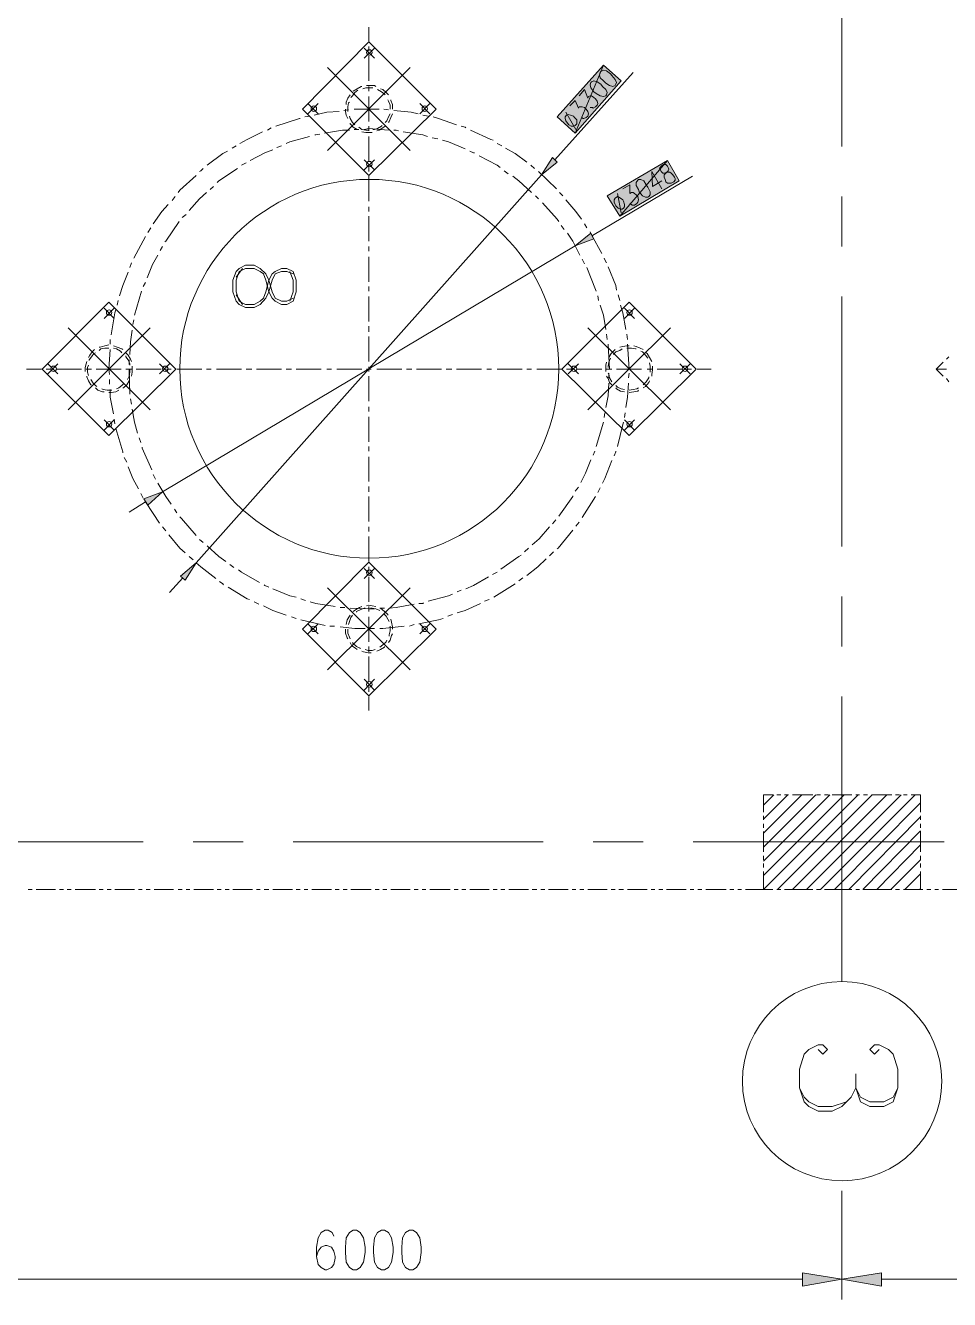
# Model space of a CAD drawing. Header units: millimetres. Extents: x 29 to 95071, y 20 to 67221.
# Drawn here: x 44849 to 50710, y 25278 to 33362 of the extents above; entities that cross this region are included whole.
import ezdxf

# ---------------------------------------------------------------- set-up
doc = ezdxf.new("R2010")
doc.units = ezdxf.units.MM

msp = doc.modelspace()

# ---------------------------------------------------------------- hatches: boundary and pattern name
at = {"true_color": 0xffffff}
h = msp.add_hatch(color=7, dxfattribs=at)
h.paths.add_polyline_path([(48221.6, 32782.5), (48335.6, 32678.4), (48514, 33109.6)])
h.paths.add_polyline_path([(48335.6, 32678.4), (48514, 33109.6), (48628, 33010.5)])
h = msp.add_hatch(color=7)
h.dxf.hatch_style = 2
h.paths.add_polyline_path([(48191.8, 32524.8), (48221.6, 32495), (48122.4, 32415.7)])
h = msp.add_hatch(color=7, dxfattribs=at)
h.paths.add_polyline_path([(48538.8, 32281.9), (48618.1, 32153), (48920.4, 32504.9)])
h.paths.add_polyline_path([(48618.1, 32153), (48920.4, 32504.9), (48994.8, 32376.1)])
h = msp.add_hatch(color=7)
h.dxf.hatch_style = 2
h.paths.add_polyline_path([(48434.7, 32044), (48454.5, 32009.3), (48335.6, 31964.7)])
h = msp.add_hatch(color=7)
h.dxf.hatch_style = 2
h.paths.add_polyline_path([(45599.6, 30358.8), (45624.3, 30319.1), (45718.5, 30403.4)])
h = msp.add_hatch(color=7)
h.dxf.hatch_style = 2
h.paths.add_polyline_path([(45832.5, 29868.1), (45862.2, 29843.3), (45931.6, 29952.3)])
h = msp.add_hatch(color=7)
h.dxf.hatch_style = 2
h.paths.add_polyline_path([(49777.9, 25446.8), (49777.9, 25362.6), (50025.7, 25407.2)])
h = msp.add_hatch(color=7)
h.dxf.hatch_style = 2
h.paths.add_polyline_path([(50278.5, 25446.8), (50278.5, 25362.6), (50025.7, 25407.2)])

# ---------------------------------------------------------------- linework, layer by layer
at = {"color": 7, "lineweight": 0}
for points in [[(50025.7, 32594.2), (50025.7, 34185.2)], [(47027, 33263.3), (47027, 33352.5)], [(47027, 33198.9), (47027, 33228.6)], [(47061.7, 33218.7), (46997.3, 33154.2)], [(46997.3, 33218.7), (47061.7, 33154.2)], [(47027, 33010.5), (47027, 33169.1)], [(47289.7, 33094.8), (46764.3, 32569.4)], [(46764.3, 33094.8), (47289.7, 32569.4)], [(48702.3, 33065), (48206.7, 32509.9)], [(46908.1, 32921.3), (46893.2, 32901.5), (46883.3, 32876.7), (46883.3, 32861.8)], [(46957.6, 32951), (46937.8, 32936.2), (46922.9, 32916.3), (46913, 32906.4)], [(46982.4, 32975.8), (46977.5, 32975.8), (46952.7, 32960.9), (46927.9, 32946.1)], [(47051.8, 32965.9), (47032, 32965.9), (47007.2, 32965.9), (46987.4, 32960.9)], [(47071.6, 32975.8), (47061.7, 32980.8), (47036.9, 32980.8), (47012.2, 32980.8)], [(47027, 32946.1), (47027, 32975.8)], [(47027, 32752.8), (47027, 32911.4)], [(47131.1, 32921.3), (47126.2, 32926.2), (47106.3, 32941.1), (47081.6, 32956)], [(47150.9, 32921.3), (47136.1, 32936.2), (47116.3, 32956), (47101.4, 32960.9)], [(48360.3, 32916.3), (48395, 32956), (48414.9, 32901.5), (48419.8, 32911.4), (48429.7, 32916.3), (48439.6, 32916.3), (48454.5, 32906.4), (48464.4, 32896.5), (48474.3, 32881.6), (48479.3, 32866.8), (48474.3, 32856.9), (48464.4, 32846.9), (48449.6, 32837), (48444.6, 32842), (48429.7, 32842)], [(46640.4, 32802.3), (46704.9, 32866.8)], [(46640.4, 32866.8), (46704.9, 32802.3)], [(46898.2, 32827.1), (46868.4, 32822.2)], [(46878.3, 32832.1), (46878.3, 32817.2), (46883.3, 32792.4), (46893.2, 32772.6)], [(46903.1, 32876.7), (46898.2, 32871.7), (46893.2, 32846.9), (46893.2, 32822.2), (46893.2, 32817.2)], [(47091.5, 32832.1), (46937.8, 32832.1), (46932.9, 32832.1)], [(47150.9, 32827.1), (47121.2, 32832.1)], [(47160.9, 32832.1), (47160.9, 32856.9), (47150.9, 32881.6), (47146, 32891.5)], [(47175.7, 32832.1), (47175.7, 32861.8), (47165.8, 32886.6), (47165.8, 32891.5)], [(47339.3, 32802.3), (47294.7, 32812.2), (47185.6, 32822.2)], [(47413.6, 32866.8), (47349.2, 32802.3)], [(47413.6, 32802.3), (47349.2, 32866.8)], [(48300.9, 32851.9), (48335.6, 32886.6), (48355.4, 32837), (48360.3, 32846.9), (48375.2, 32846.9), (48380.2, 32846.9), (48395, 32842), (48405, 32832.1), (48414.9, 32817.2), (48419.8, 32802.3), (48414.9, 32787.5), (48405, 32777.5), (48390.1, 32772.6), (48385.1, 32772.6), (48375.2, 32777.5)], [(46590.9, 32772.6), (46585.9, 32772.6), (46437.2, 32723)], [(46650.3, 32787.5), (46620.6, 32782.5)], [(46838.7, 32817.2), (46759.4, 32812.2), (46680.1, 32792.4)], [(46903.1, 32787.5), (46908.1, 32772.6), (46922.9, 32747.8), (46937.8, 32732.9)], [(46908.1, 32742.9), (46908.1, 32737.9), (46927.9, 32718.1), (46952.7, 32703.2)], [(47131.1, 32747.8), (47141, 32757.7), (47150.9, 32782.5), (47160.9, 32802.3)], [(47150.9, 32747.8), (47155.9, 32752.8), (47165.8, 32777.5), (47175.7, 32802.3)], [(47403.7, 32787.5), (47369, 32792.4)], [(47582.2, 32732.9), (47468.2, 32772.6), (47433.5, 32782.5)], [(48276.1, 32812.2), (48340.5, 32703.2)], [(46352.9, 32688.3), (46253.8, 32638.8), (46209.2, 32614)], [(46407.5, 32713.1), (46382.7, 32698.2)], [(46714.8, 32673.5), (46690, 32668.5), (46685, 32668.5)], [(46903.1, 32698.2), (46858.5, 32698.2), (46744.5, 32678.4)], [(46962.6, 32703.2), (46932.9, 32703.2)], [(46962.6, 32718.1), (46982.4, 32703.2), (47007.2, 32698.2), (47022.1, 32698.2)], [(46982.4, 32688.3), (47007.2, 32683.4), (47036.9, 32683.4), (47046.9, 32683.4)], [(47150.9, 32698.2), (47027, 32708.2), (46997.3, 32703.2)], [(47027, 32693.3), (47027, 32723)], [(47051.8, 32703.2), (47061.7, 32703.2), (47081.6, 32708.2), (47106.3, 32723), (47111.3, 32728)], [(47076.6, 32693.3), (47091.5, 32698.2), (47116.3, 32713.1), (47131.1, 32723)], [(47215.4, 32693.3), (47200.5, 32698.2), (47185.6, 32698.2)], [(47398.8, 32658.6), (47369, 32668.5), (47245.1, 32688.3)], [(47641.6, 32713.1), (47636.7, 32718.1), (47611.9, 32723)], [(47815.1, 32633.8), (47800.3, 32638.8), (47671.4, 32698.2)], [(46184.4, 32599.1), (46159.6, 32584.2)], [(46471.9, 32599.1), (46442.2, 32589.2)], [(46650.3, 32658.6), (46526.4, 32623.9), (46501.6, 32614)], [(47027, 32500), (47027, 32658.6)], [(47463.2, 32643.7), (47428.5, 32648.7)], [(47636.7, 32579.3), (47532.6, 32623.9), (47493, 32633.8)], [(47869.6, 32599.1), (47839.9, 32614)], [(48028.3, 32495), (47953.9, 32549.5), (47894.4, 32584.2)], [(46129.9, 32564.4), (46100.2, 32549.5), (46001, 32475.2)], [(46417.4, 32574.3), (46367.8, 32554.5), (46273.6, 32504.9)], [(46997.3, 32445.5), (47061.7, 32509.9)], [(47061.7, 32445.5), (46997.3, 32509.9)], [(47696.2, 32554.5), (47691.2, 32554.5), (47666.4, 32564.4)], [(47859.7, 32460.3), (47839.9, 32475.2), (47725.9, 32534.7)], [(45976.2, 32455.4), (45961.4, 32440.5), (45951.5, 32435.5)], [(46194.3, 32455.4), (46075.4, 32376.1), (46065.5, 32366.2)], [(46248.9, 32490.1), (46219.1, 32475.2)], [(47027, 32435.5), (47027, 32470.2)], [(47909.3, 32420.7), (47884.5, 32440.5)], [(48077.8, 32455.4), (48053, 32475.2)], [(48216.6, 32326.5), (48102.6, 32435.5)], [(48885.7, 32326.5), (48821.3, 32435.5), (48826.3, 32341.4), (48885.7, 32376.1)], [(45931.6, 32410.8), (45827.6, 32316.6), (45817.6, 32301.7)], [(45931.6, 29952.3), (48122.4, 32415.7)], [(46040.7, 32341.4), (46020.9, 32321.5)], [(47027, 32247.2), (47027, 32405.8)], [(48058, 32301.7), (47978.7, 32376.1), (47939, 32405.8)], [(49079, 32405.8), (48444.6, 32029.1)], [(48637.9, 32326.5), (48682.5, 32351.3), (48682.5, 32296.8), (48692.4, 32301.7), (48702.3, 32301.7), (48712.3, 32296.8), (48722.2, 32286.8), (48732.1, 32276.9), (48737, 32257.1), (48732.1, 32242.2), (48727.1, 32232.3), (48712.3, 32222.4), (48697.4, 32222.4), (48692.4, 32227.4), (48682.5, 32232.3)], [(45797.8, 32276.9), (45778, 32252.2)], [(45996.1, 32301.7), (45951.5, 32262.1), (45887, 32187.7)], [(48102.6, 32262.1), (48082.8, 32281.9)], [(48256.3, 32281.9), (48236.4, 32301.7)], [(48375.2, 32133.2), (48340.5, 32182.8), (48276.1, 32257.1)], [(48603.2, 32296.8), (48628, 32172.8)], [(50025.7, 31959.7), (50025.7, 32276.9)], [(45753.2, 32227.4), (45713.6, 32182.8), (45659, 32103.5)], [(47027, 32182.8), (47027, 32212.5)], [(48231.5, 32118.3), (48221.6, 32133.2), (48127.4, 32237.3)], [(45822.6, 32118.3), (45738.3, 31994.4), (45733.4, 31989.5)], [(45867.2, 32162.9), (45842.4, 32143.1)], [(47027, 31994.4), (47027, 32153)], [(48409.9, 32078.7), (48395, 32103.5)], [(45609.5, 32024.2), (45535.1, 31885.4)], [(45644.2, 32078.7), (45624.3, 32048.9)], [(48266.2, 32068.8), (48246.3, 32093.5)], [(48365.3, 31905.2), (48320.7, 31994.4), (48286, 32044)], [(48504.1, 31915.1), (48439.6, 32034.1), (48429.7, 32053.9)], [(45718.5, 31959.7), (45703.6, 31934.9)], [(45718.5, 30403.4), (48335.6, 31964.7)], [(47027, 31930), (47027, 31959.7)], [(45520.2, 31855.6), (45510.3, 31825.9)], [(45688.8, 31905.2), (45654.1, 31845.7), (45619.4, 31761.5)], [(47027, 31736.7), (47027, 31895.3)], [(48395, 31850.7), (48380.2, 31880.4)], [(48533.8, 31855.6), (48523.9, 31875.5), (48519, 31885.4)], [(45500.4, 31796.2), (45465.7, 31711.9), (45445.9, 31647.5)], [(46546.3, 31786.2), (46506.6, 31801.1), (46471.9, 31801.1), (46432.3, 31786.2), (46412.4, 31746.6), (46392.6, 31672.2), (46372.8, 31632.6), (46338.1, 31592.9), (46298.4, 31573.1), (46243.9, 31573.1), (46204.2, 31592.9), (46184.4, 31612.8), (46164.6, 31672.2), (46164.6, 31746.6), (46184.4, 31801.1), (46204.2, 31820.9), (46243.9, 31840.8), (46298.4, 31840.8), (46338.1, 31820.9), (46372.8, 31786.2), (46392.6, 31746.6), (46412.4, 31672.2), (46432.3, 31632.6), (46471.9, 31612.8), (46506.6, 31612.8), (46546.3, 31632.6)], [(46224.1, 31820.9), (46184.4, 31766.4)], [(46526.4, 31612.8), (46546.3, 31672.2), (46546.3, 31746.6), (46526.4, 31801.1)], [(48469.4, 31677.2), (48464.4, 31687.1), (48409.9, 31825.9)], [(48598.3, 31682.2), (48593.3, 31711.9), (48543.7, 31830.8)], [(45609.5, 31731.7), (45594.6, 31706.9)], [(47027, 31677.2), (47027, 31706.9)], [(45436, 31617.7), (45431, 31588)], [(45584.7, 31677.2), (45540.1, 31523.5)], [(46184.4, 31652.4), (46224.1, 31592.9)], [(47027, 31483.9), (47027, 31642.5)], [(48484.3, 31617.7), (48479.3, 31647.5)], [(48618.1, 31617.7), (48608.2, 31652.4)], [(50025.7, 30056.4), (50025.7, 31642.5)], [(45346.8, 31568.1), (45411.2, 31503.7)], [(45411.2, 31568.1), (45346.8, 31503.7)], [(45421.1, 31558.2), (45416.2, 31538.4), (45391.4, 31399.6)], [(48528.9, 31434.3), (48514, 31523.5), (48494.2, 31588)], [(48657.7, 31434.3), (48637.9, 31538.4), (48623, 31588)], [(48647.8, 31568.1), (48712.3, 31503.7)], [(48712.3, 31568.1), (48647.8, 31503.7)], [(45535.1, 31493.8), (45530.2, 31464.1)], [(47027, 31419.5), (47027, 31454.1)], [(45118.8, 31444.2), (45639.2, 30923.8)], [(45118.8, 30923.8), (45639.2, 31444.2)], [(45386.4, 31369.9), (45386.4, 31360), (45386.4, 31340.1)], [(45525.2, 31429.4), (45515.3, 31355), (45510.3, 31275.7)], [(47027, 31231.1), (47027, 31389.7)], [(48940.3, 30923.8), (48414.9, 31444.2)], [(48940.3, 31444.2), (48414.9, 30923.8)], [(48538.8, 31369.9), (48533.8, 31404.6)], [(48667.7, 31369.9), (48662.7, 31404.6)], [(45287.3, 31305.5), (45272.4, 31290.6), (45257.5, 31270.8), (45247.6, 31255.9)], [(45292.2, 31285.6), (45282.3, 31280.7), (45267.5, 31260.8), (45252.6, 31241), (45252.6, 31236.1)], [(45376.5, 31335.2), (45351.7, 31330.2), (45322, 31320.3), (45317, 31320.3)], [(45376.5, 31315.4), (45351.7, 31315.4), (45326.9, 31310.4), (45317, 31300.5)], [(45386.4, 31305.5), (45376.5, 31181.5), (45381.5, 31146.8)], [(45465.7, 31305.5), (45460.8, 31310.4), (45431, 31320.3), (45406.2, 31330.2)], [(45460.8, 31285.6), (45450.9, 31295.5), (45426.1, 31310.4), (45406.2, 31315.4)], [(45520.2, 31231.1), (45515.3, 31246), (45500.4, 31270.8), (45485.6, 31285.6)], [(48553.7, 31181.5), (48543.7, 31340.1)], [(48588.3, 31305.5), (48583.4, 31300.5), (48563.6, 31280.7), (48548.7, 31255.9)], [(48633, 31310.4), (48618.1, 31300.5), (48593.3, 31290.6), (48578.4, 31275.7)], [(48677.6, 31330.2), (48662.7, 31330.2), (48637.9, 31325.3), (48618.1, 31320.3)], [(48722.2, 31310.4), (48717.2, 31310.4), (48692.4, 31315.4), (48662.7, 31315.4)], [(48677.6, 31181.5), (48667.7, 31340.1)], [(48766.8, 31305.5), (48747, 31315.4), (48722.2, 31325.3), (48707.3, 31330.2)], [(48796.5, 31250.9), (48781.7, 31270.8), (48761.8, 31290.6), (48751.9, 31295.5)], [(48821.3, 31231.1), (48806.4, 31255.9), (48791.6, 31280.7), (48786.6, 31285.6)], [(44989.9, 31216.2), (45054.3, 31151.8)], [(44989.9, 31151.8), (45054.3, 31216.2)], [(45237.7, 31231.1), (45232.8, 31216.2), (45227.8, 31191.5), (45227.8, 31166.7)], [(45247.6, 31206.3), (45242.7, 31191.5), (45242.7, 31161.7), (45247.6, 31141.9)], [(45510.3, 31206.3), (45510.3, 31216.2), (45500.4, 31241), (45485.6, 31260.8), (45485.6, 31265.8)], [(45505.4, 31241), (45505.4, 31211.3)], [(45763.1, 31151.8), (45698.7, 31216.2)], [(45763.1, 31216.2), (45698.7, 31151.8)], [(48291, 31216.2), (48355.4, 31151.8)], [(48291, 31151.8), (48355.4, 31216.2)], [(48533.8, 31226.1), (48528.9, 31206.3), (48528.9, 31176.6), (48528.9, 31166.7)], [(48558.6, 31250.9), (48548.7, 31226.1), (48543.7, 31201.4), (48543.7, 31191.5)], [(48811.4, 31161.7), (48811.4, 31176.6), (48811.4, 31201.4), (48806.4, 31221.2)], [(49064.2, 31151.8), (48999.7, 31216.2)], [(49064.2, 31216.2), (48999.7, 31151.8)], [(50670.1, 31226.1), (50625.5, 31181.5)], [(50704.8, 31260.8), (50689.9, 31246)], [(44856.1, 31181.5), (44950.2, 31181.5)], [(44980, 31181.5), (45009.7, 31181.5)], [(45044.4, 31181.5), (45203, 31181.5)], [(45232.8, 31181.5), (45267.5, 31181.5)], [(45237.7, 31136.9), (45237.7, 31132), (45247.6, 31107.2), (45262.5, 31082.4), (45267.5, 31082.4)], [(45297.2, 31181.5), (45455.8, 31181.5)], [(45485.6, 31181.5), (45520.2, 31181.5)], [(45495.5, 31117.1), (45505.4, 31136.9), (45510.3, 31161.7), (45510.3, 31176.6)], [(45505.4, 31181.5), (45510.3, 31022.9)], [(45520.2, 31136.9), (45525.2, 31161.7), (45525.2, 31191.5), (45525.2, 31201.4)], [(45550, 31181.5), (45708.6, 31181.5)], [(45743.3, 31181.5), (45773, 31181.5)], [(45807.7, 31181.5), (45966.3, 31181.5)], [(45996.1, 31181.5), (46025.8, 31181.5)], [(46060.5, 31181.5), (46219.1, 31181.5)], [(46248.9, 31181.5), (46283.6, 31181.5)], [(46313.3, 31181.5), (46471.9, 31181.5)], [(46501.6, 31181.5), (46536.3, 31181.5)], [(46566.1, 31181.5), (46724.7, 31181.5)], [(46759.4, 31181.5), (46789.1, 31181.5)], [(46823.8, 31181.5), (46982.4, 31181.5)], [(47012.2, 31181.5), (47041.9, 31181.5)], [(47027, 31166.7), (47027, 31196.4)], [(47027, 30978.3), (47027, 31136.9)], [(47076.6, 31181.5), (47235.2, 31181.5)], [(47264.9, 31181.5), (47299.6, 31181.5)], [(47329.4, 31181.5), (47488, 31181.5)], [(47517.7, 31181.5), (47552.4, 31181.5)], [(47582.2, 31181.5), (47740.8, 31181.5)], [(47775.5, 31181.5), (47805.2, 31181.5)], [(47839.9, 31181.5), (47998.5, 31181.5)], [(48028.3, 31181.5), (48058, 31181.5)], [(48092.7, 31181.5), (48251.3, 31181.5)], [(48281, 31181.5), (48315.7, 31181.5)], [(48345.5, 31181.5), (48504.1, 31181.5)], [(48533.8, 31181.5), (48568.5, 31181.5)], [(48533.8, 31136.9), (48543.7, 31122.1), (48553.7, 31097.3), (48568.5, 31082.4)], [(48543.7, 31156.8), (48548.7, 31151.8), (48553.7, 31127), (48568.5, 31102.2)], [(48548.7, 31127), (48548.7, 31156.8)], [(48598.3, 31181.5), (48756.9, 31181.5)], [(48672.6, 31127), (48677.6, 31156.8)], [(48766.8, 31082.4), (48771.7, 31087.4), (48786.6, 31102.2), (48801.5, 31127), (48801.5, 31132)], [(48791.6, 31181.5), (48821.3, 31181.5)], [(48821.3, 31136.9), (48821.3, 31146.8), (48826.3, 31176.6), (48826.3, 31201.4)], [(48856, 31181.5), (49014.6, 31181.5)], [(49044.3, 31181.5), (49074.1, 31181.5)], [(49108.8, 31181.5), (49198, 31181.5)], [(50670.1, 31136.9), (50625.5, 31181.5)], [(50689.9, 31181.5), (50625.5, 31181.5)], [(45262.5, 31117.1), (45277.4, 31092.3), (45292.2, 31077.5), (45302.2, 31072.5)], [(45292.2, 31062.6), (45307.1, 31047.7), (45336.9, 31037.8), (45346.8, 31037.8)], [(45331.9, 31057.6), (45341.8, 31052.7), (45366.6, 31047.7), (45391.4, 31047.7), (45396.3, 31047.7)], [(45376.5, 31032.8), (45391.4, 31032.8), (45421.1, 31037.8), (45440.9, 31047.7)], [(45381.5, 31117.1), (45381.5, 31087.4)], [(45386.4, 31052.7), (45386.4, 31003.1), (45406.2, 30899)], [(45426.1, 31057.6), (45440.9, 31062.6), (45460.8, 31077.5), (45475.6, 31092.3)], [(45465.7, 31062.6), (45470.7, 31062.6), (45490.5, 31082.4), (45505.4, 31107.2), (45510.3, 31107.2)], [(48528.9, 30938.7), (48543.7, 31013), (48548.7, 31092.3)], [(48593.3, 31077.5), (48603.2, 31067.5), (48628, 31057.6), (48647.8, 31052.7)], [(48593.3, 31062.6), (48598.3, 31057.6), (48623, 31042.8), (48647.8, 31037.8)], [(48657.7, 30938.7), (48667.7, 31003.1), (48672.6, 31092.3)], [(48677.6, 31047.7), (48702.3, 31052.7), (48727.1, 31057.6), (48737, 31062.6)], [(48677.6, 31032.8), (48707.3, 31037.8), (48732.1, 31042.8), (48737, 31047.7)], [(48766.8, 31062.6), (48781.7, 31072.5), (48801.5, 31097.3), (48806.4, 31107.2)], [(50704.8, 31102.2), (50689.9, 31122.1)], [(45515.3, 30993.2), (45520.2, 30958.5)], [(45525.2, 30928.8), (45540.1, 30844.5), (45559.9, 30775.1)], [(47027, 30913.9), (47027, 30943.6)], [(48519, 30874.2), (48523.9, 30904)], [(48647.8, 30874.2), (48652.8, 30904)], [(45411.2, 30794.9), (45346.8, 30859.4)], [(45346.8, 30794.9), (45411.2, 30859.4)], [(45411.2, 30864.3), (45416.2, 30834.6)], [(45421.1, 30804.8), (45465.7, 30656.1), (45465.7, 30651.2)], [(47027, 30720.6), (47027, 30879.2)], [(48469.4, 30690.8), (48514, 30844.5)], [(48603.2, 30690.8), (48637.9, 30829.6), (48642.9, 30844.5)], [(48712.3, 30794.9), (48647.8, 30859.4)], [(48647.8, 30794.9), (48712.3, 30859.4)], [(45569.8, 30745.4), (45579.7, 30715.6)], [(45589.6, 30685.9), (45589.6, 30680.9), (45649.1, 30542.1)], [(47027, 30661.1), (47027, 30690.8)], [(48449.6, 30636.3), (48459.5, 30661.1)], [(48583.4, 30631.4), (48593.3, 30656.1), (48593.3, 30661.1)], [(45475.6, 30621.5), (45490.5, 30591.7)], [(45500.4, 30562), (45530.2, 30487.6), (45564.9, 30423.2)], [(47027, 30467.8), (47027, 30626.4)], [(48370.3, 30462.8), (48400, 30522.3), (48434.7, 30606.6)], [(48509, 30457.9), (48523.9, 30487.6), (48568.5, 30601.6)], [(45659, 30512.4), (45673.9, 30482.7)], [(45688.8, 30457.9), (45738.3, 30373.6), (45773, 30324.1)], [(47027, 30403.4), (47027, 30438.1)], [(48335.6, 30408.3), (48355.4, 30433.1)], [(48479.3, 30398.4), (48494.2, 30428.1)], [(45609.5, 30338.9), (45505.4, 30274.5)], [(45579.7, 30393.4), (45594.6, 30363.7)], [(45609.5, 30338.9), (45614.4, 30334), (45698.7, 30205.1)], [(47027, 30215), (47027, 30373.6)], [(48231.5, 30249.7), (48320.7, 30373.6), (48320.7, 30378.6)], [(48380.2, 30239.8), (48439.6, 30334), (48464.4, 30373.6)], [(45792.9, 30294.3), (45807.7, 30269.5)], [(45827.6, 30244.8), (45837.5, 30234.8), (45931.6, 30125.8)], [(45718.5, 30180.3), (45738.3, 30155.5)], [(47027, 30150.6), (47027, 30180.3)], [(48063, 30066.3), (48107.6, 30106), (48172, 30180.3)], [(48191.8, 30200.1), (48211.6, 30224.9)], [(48221.6, 30041.5), (48226.5, 30046.5), (48320.7, 30160.5)], [(48340.5, 30185.3), (48360.3, 30210.1)], [(45758.2, 30130.8), (45827.6, 30046.5), (45862.2, 30016.8)], [(45951.5, 30101), (45976.2, 30081.2)], [(47027, 29962.2), (47027, 30120.8)], [(46001, 30061.4), (46075.4, 29992), (46120, 29962.2)], [(47864.7, 29912.7), (47978.7, 29992), (47993.6, 30001.9)], [(48013.4, 30021.7), (48038.2, 30046.5)], [(48172, 29996.9), (48196.8, 30021.7)], [(45887, 29992), (45911.8, 29972.1)], [(45931.6, 29952.3), (45961.4, 29927.5), (46055.6, 29853.2)], [(46144.8, 29942.4), (46169.6, 29922.6)], [(47061.7, 29917.6), (46997.3, 29853.2)], [(46997.3, 29917.6), (47061.7, 29853.2)], [(47027, 29897.8), (47027, 29927.5)], [(48028.3, 29873), (48097.6, 29927.5), (48152.2, 29977.1)], [(45847.4, 29858.1), (45763.1, 29764)], [(46080.3, 29833.4), (46100.2, 29818.5), (46105.1, 29813.5)], [(46199.3, 29907.7), (46219.1, 29892.8), (46333.1, 29828.4)], [(47027, 29704.5), (47027, 29863.1)], [(47641.6, 29788.8), (47691.2, 29808.6), (47785.4, 29863.1)], [(47810.2, 29878), (47839.9, 29892.8)], [(47978.7, 29838.3), (48003.5, 29858.1)], [(46134.9, 29798.7), (46253.8, 29724.3), (46268.7, 29719.4)], [(46362.9, 29813.5), (46367.8, 29808.6), (46392.6, 29798.7)], [(46417.4, 29788.8), (46526.4, 29744.1), (46566.1, 29734.2)], [(46764.3, 29273.3), (47289.7, 29793.7)], [(47289.7, 29273.3), (46764.3, 29793.7)], [(47403.7, 29709.4), (47532.6, 29744.1), (47557.4, 29754.1)], [(47587.1, 29768.9), (47611.9, 29778.8)], [(47820.1, 29734.2), (47953.9, 29818.5)], [(46298.4, 29704.5), (46328.2, 29689.6)], [(46357.9, 29679.7), (46417.4, 29650), (46501.6, 29620.2)], [(46595.8, 29724.3), (46625.6, 29714.4)], [(46655.3, 29704.5), (46690, 29694.6), (46813.9, 29674.8)], [(46843.6, 29669.8), (46858.5, 29669.8), (46873.4, 29669.8)], [(46982.4, 29674.8), (46967.6, 29669.8), (46942.8, 29654.9), (46927.9, 29645)], [(47071.6, 29674.8), (47046.9, 29679.7), (47022.1, 29684.7), (47012.2, 29679.7)], [(47027, 29645), (47027, 29674.8)], [(47155.9, 29664.8), (47200.5, 29669.8), (47314.5, 29689.6)], [(47344.3, 29694.6), (47369, 29694.6), (47374, 29699.5)], [(47587.1, 29635.1), (47636.7, 29650), (47735.8, 29694.6)], [(47760.6, 29709.4), (47790.3, 29719.4)], [(50025.7, 29422), (50025.7, 29739.2)], [(46536.3, 29610.3), (46566.1, 29600.4)], [(46595.8, 29590.5), (46749.5, 29555.8)], [(46908.1, 29620.2), (46903.1, 29615.3), (46888.3, 29590.5), (46883.3, 29560.8)], [(46922.9, 29620.2), (46913, 29605.4), (46903.1, 29580.6), (46898.2, 29560.8)], [(46908.1, 29664.8), (47027, 29659.9), (47061.7, 29659.9)], [(47002.3, 29664.8), (46997.3, 29664.8), (46972.5, 29654.9), (46947.7, 29645), (46947.7, 29640.1)], [(47027, 29451.7), (47027, 29610.3)], [(47096.4, 29650), (47071.6, 29659.9), (47046.9, 29664.8), (47036.9, 29664.8)], [(47096.4, 29664.8), (47126.2, 29664.8)], [(47146, 29620.2), (47146, 29625.2), (47126.2, 29645), (47101.4, 29664.8)], [(47155.9, 29580.6), (47146, 29595.4), (47136.1, 29615.3), (47121.2, 29630.1)], [(47175.7, 29531), (47175.7, 29545.9), (47170.8, 29575.6), (47165.8, 29595.4)], [(47344.3, 29565.7), (47468.2, 29590.5), (47497.9, 29600.4)], [(47527.6, 29615.3), (47557.4, 29625.2)], [(46640.4, 29501.3), (46704.9, 29565.7)], [(46640.4, 29565.7), (46704.9, 29501.3)], [(46779.2, 29550.8), (46808.9, 29550.8)], [(46843.6, 29545.9), (46937.8, 29536), (47002.3, 29536)], [(46878.3, 29531), (46878.3, 29506.2), (46888.3, 29476.5), (46893.2, 29471.5)], [(46893.2, 29531), (46893.2, 29506.2), (46903.1, 29481.4), (46908.1, 29471.5)], [(47032, 29536), (47061.7, 29536)], [(47096.4, 29536), (47116.3, 29536), (47250.1, 29550.8)], [(47155.9, 29486.4), (47155.9, 29496.3), (47160.9, 29521.1), (47160.9, 29545.9), (47160.9, 29550.8)], [(47284.8, 29550.8), (47294.7, 29555.8), (47314.5, 29560.8)], [(47413.6, 29565.7), (47349.2, 29501.3)], [(47413.6, 29501.3), (47349.2, 29565.7)], [(46908.1, 29446.7), (46918, 29426.9), (46942.8, 29412.1), (46952.7, 29402.1)], [(46922.9, 29446.7), (46927.9, 29441.8), (46947.7, 29422), (46972.5, 29412.1), (46972.5, 29407.1)], [(47096.4, 29417), (47116.3, 29431.9), (47136.1, 29451.7), (47141, 29461.6)], [(47150.9, 29446.7), (47160.9, 29461.6), (47170.8, 29491.4), (47175.7, 29501.3)], [(46982.4, 29392.2), (46992.3, 29387.3), (47022.1, 29382.3), (47041.9, 29382.3)], [(47002.3, 29402.1), (47022.1, 29397.2), (47046.9, 29397.2), (47066.7, 29402.1)], [(47027, 29387.3), (47027, 29422)], [(47027, 29198.9), (47027, 29357.5)], [(47076.6, 29392.2), (47101.4, 29402.1), (47126.2, 29417), (47126.2, 29422)], [(46997.3, 29144.4), (47061.7, 29213.8)], [(47061.7, 29144.4), (46997.3, 29213.8)], [(47027, 29134.5), (47027, 29164.2)], [(47027, 29015.5), (47027, 29104.7)], [(50025.7, 27295.6), (50025.7, 29104.7)], [(49589.6, 28480.2), (49530.1, 28480.2), (49530.1, 28371.2)], [(49530.1, 28415.8), (49594.5, 28480.2)], [(49530.1, 28326.6), (49683.7, 28480.2)], [(49530.1, 28237.4), (49773, 28480.2)], [(49530.1, 28148.1), (49862.2, 28480.2)], [(49530.1, 28058.9), (49951.4, 28480.2)], [(49530.1, 27969.7), (50040.6, 28480.2)], [(49530.1, 27880.5), (50129.8, 28480.2)], [(49639.1, 28480.2), (49614.4, 28480.2)], [(49619.3, 27880.5), (50219, 28480.2)], [(49688.7, 28480.2), (49663.9, 28480.2)], [(49842.4, 28480.2), (49713.5, 28480.2)], [(49713.5, 27880.5), (50313.2, 28480.2)], [(49802.7, 27880.5), (50402.4, 28480.2)], [(49891.9, 28480.2), (49867.1, 28480.2)], [(49891.9, 27880.5), (50491.7, 28480.2)], [(49941.5, 28480.2), (49916.7, 28480.2)], [(50090.2, 28480.2), (49966.3, 28480.2)], [(50139.7, 28480.2), (50115, 28480.2)], [(50189.3, 28480.2), (50164.5, 28480.2)], [(50343, 28480.2), (50214.1, 28480.2)], [(50392.5, 28480.2), (50367.7, 28480.2)], [(50442.1, 28480.2), (50417.3, 28480.2)], [(50526.4, 28371.2), (50526.4, 28480.2), (50466.9, 28480.2)], [(49981.1, 27880.5), (50526.4, 28430.7)], [(49530.1, 28346.4), (49530.1, 28321.6)], [(49530.1, 28296.8), (49530.1, 28272)], [(50070.4, 27880.5), (50526.4, 28341.4)], [(50526.4, 28321.6), (50526.4, 28346.4)], [(50526.4, 28272), (50526.4, 28296.8)], [(49530.1, 28247.3), (49530.1, 28118.4)], [(50159.6, 27880.5), (50526.4, 28252.2)], [(50526.4, 28118.4), (50526.4, 28247.3)], [(45594.6, 28182.8), (44003.5, 28182.8)], [(46229, 28182.8), (45911.8, 28182.8)], [(48132.3, 28182.8), (46546.3, 28182.8)], [(48766.8, 28182.8), (48449.6, 28182.8)], [(50675.1, 28182.8), (49084, 28182.8)], [(50248.8, 27880.5), (50526.4, 28163)], [(49530.1, 28093.6), (49530.1, 28068.8)], [(50338, 27880.5), (50526.4, 28068.8)], [(50526.4, 28068.8), (50526.4, 28093.6)], [(49530.1, 28044), (49530.1, 28019.3)], [(49530.1, 27994.5), (49530.1, 27880.5), (49589.6, 27880.5)], [(50427.2, 27880.5), (50526.4, 27979.6)], [(50526.4, 28019.3), (50526.4, 28044)], [(50526.4, 27880.5), (50526.4, 27994.5)], [(50521.4, 27880.5), (50526.4, 27890.4)], [(44890.8, 27880.5), (44866, 27880.5)], [(45039.5, 27880.5), (44915.5, 27880.5)], [(45089, 27880.5), (45064.2, 27880.5)], [(45138.6, 27880.5), (45113.8, 27880.5)], [(45292.2, 27880.5), (45163.4, 27880.5)], [(45341.8, 27880.5), (45317, 27880.5)], [(45391.4, 27880.5), (45366.6, 27880.5)], [(45540.1, 27880.5), (45416.2, 27880.5)], [(45589.6, 27880.5), (45564.9, 27880.5)], [(45639.2, 27880.5), (45614.4, 27880.5)], [(45787.9, 27880.5), (45664, 27880.5)], [(45842.4, 27880.5), (45817.6, 27880.5)], [(45892, 27880.5), (45867.2, 27880.5)], [(46040.7, 27880.5), (45916.8, 27880.5)], [(46090.2, 27880.5), (46065.5, 27880.5)], [(46139.8, 27880.5), (46115, 27880.5)], [(46288.5, 27880.5), (46164.6, 27880.5)], [(46338.1, 27880.5), (46313.3, 27880.5)], [(46392.6, 27880.5), (46362.9, 27880.5)], [(46541.3, 27880.5), (46417.4, 27880.5)], [(46590.9, 27880.5), (46566.1, 27880.5)], [(46640.4, 27880.5), (46615.6, 27880.5)], [(46789.1, 27880.5), (46665.2, 27880.5)], [(46838.7, 27880.5), (46813.9, 27880.5)], [(46888.3, 27880.5), (46863.5, 27880.5)], [(47041.9, 27880.5), (46913, 27880.5)], [(47091.5, 27880.5), (47066.7, 27880.5)], [(47141, 27880.5), (47116.3, 27880.5)], [(47289.7, 27880.5), (47165.8, 27880.5)], [(47339.3, 27880.5), (47314.5, 27880.5)], [(47388.9, 27880.5), (47364.1, 27880.5)], [(47542.5, 27880.5), (47413.6, 27880.5)], [(47592.1, 27880.5), (47567.3, 27880.5)], [(47641.6, 27880.5), (47616.9, 27880.5)], [(47790.3, 27880.5), (47666.4, 27880.5)], [(47839.9, 27880.5), (47815.1, 27880.5)], [(47889.5, 27880.5), (47864.7, 27880.5)], [(48038.2, 27880.5), (47914.3, 27880.5)], [(48092.7, 27880.5), (48063, 27880.5)], [(48142.3, 27880.5), (48117.5, 27880.5)], [(48291, 27880.5), (48167, 27880.5)], [(48340.5, 27880.5), (48315.7, 27880.5)], [(48390.1, 27880.5), (48365.3, 27880.5)], [(48538.8, 27880.5), (48414.9, 27880.5)], [(48588.3, 27880.5), (48563.6, 27880.5)], [(48642.9, 27880.5), (48613.1, 27880.5)], [(48791.6, 27880.5), (48667.7, 27880.5)], [(48841.1, 27880.5), (48816.3, 27880.5)], [(48890.7, 27880.5), (48865.9, 27880.5)], [(49039.4, 27880.5), (48915.5, 27880.5)], [(49089, 27880.5), (49064.2, 27880.5)], [(49138.5, 27880.5), (49113.7, 27880.5)], [(49292.2, 27880.5), (49163.3, 27880.5)], [(49341.7, 27880.5), (49317, 27880.5)], [(49391.3, 27880.5), (49366.5, 27880.5)], [(49540, 27880.5), (49416.1, 27880.5)], [(49589.6, 27880.5), (49564.8, 27880.5)], [(49614.4, 27880.5), (49639.1, 27880.5)], [(49639.1, 27880.5), (49614.4, 27880.5)], [(49663.9, 27880.5), (49688.7, 27880.5)], [(49792.8, 27880.5), (49663.9, 27880.5)], [(49713.5, 27880.5), (49842.4, 27880.5)], [(49842.4, 27880.5), (49817.6, 27880.5)], [(49867.1, 27880.5), (49891.9, 27880.5)], [(49891.9, 27880.5), (49867.1, 27880.5)], [(49916.7, 27880.5), (49941.5, 27880.5)], [(50040.6, 27880.5), (49916.7, 27880.5)], [(49966.3, 27880.5), (50090.2, 27880.5)], [(50090.2, 27880.5), (50065.4, 27880.5)], [(50115, 27880.5), (50139.7, 27880.5)], [(50139.7, 27880.5), (50115, 27880.5)], [(50164.5, 27880.5), (50189.3, 27880.5)], [(50288.4, 27880.5), (50164.5, 27880.5)], [(50214.1, 27880.5), (50343, 27880.5)], [(50343, 27880.5), (50313.2, 27880.5)], [(50367.7, 27880.5), (50392.5, 27880.5)], [(50392.5, 27880.5), (50367.7, 27880.5)], [(50417.3, 27880.5), (50442.1, 27880.5)], [(50541.2, 27880.5), (50417.3, 27880.5)], [(50466.9, 27880.5), (50526.4, 27880.5)], [(50590.8, 27880.5), (50566, 27880.5)], [(50640.4, 27880.5), (50615.6, 27880.5)], [(50789.1, 27880.5), (50665.1, 27880.5)], [(50382.6, 26621.5), (50352.9, 26562), (50293.4, 26532.3), (50204.2, 26532.3), (50144.7, 26562), (50115, 26621.5), (50085.2, 26562), (50025.7, 26502.6), (49966.3, 26472.8), (49877, 26472.8), (49817.6, 26502.6), (49787.8, 26532.3), (49758.1, 26621.5), (49758.1, 26740.5), (49787.8, 26834.7), (49817.6, 26864.4), (49877, 26894.1), (49906.8, 26894.1), (49936.5, 26864.4), (49906.8, 26834.7), (49877, 26864.4)], [(50263.7, 26864.4), (50233.9, 26834.7), (50204.2, 26864.4), (50233.9, 26894.1), (50263.7, 26894.1), (50323.1, 26864.4), (50352.9, 26834.7), (50382.6, 26740.5), (50382.6, 26621.5), (50352.9, 26532.3), (50293.4, 26502.6), (50204.2, 26502.6), (50144.7, 26532.3), (50115, 26621.5), (50115, 26710.7)], [(50055.5, 26532.3), (49966.3, 26502.6), (49877, 26502.6), (49817.6, 26532.3), (49787.8, 26562), (49758.1, 26621.5)], [(50025.7, 25967.3), (50025.7, 25278.3)], [(50025.7, 25967.3), (50025.7, 25278.3)], [(46804, 25679.8), (46794.1, 25704.6), (46769.3, 25719.4), (46749.5, 25719.4), (46724.7, 25704.6), (46704.9, 25669.9), (46694.9, 25610.4), (46694.9, 25550.9), (46704.9, 25501.3), (46724.7, 25481.5), (46749.5, 25466.6), (46759.4, 25466.6), (46789.1, 25481.5), (46804, 25501.3), (46813.9, 25541), (46813.9, 25550.9), (46804, 25585.6), (46789.1, 25610.4), (46759.4, 25620.3), (46749.5, 25620.3), (46724.7, 25610.4), (46704.9, 25585.6), (46694.9, 25550.9)], [(49777.9, 25407.2), (44276.2, 25407.2)], [(55780.3, 25407.2), (50278.5, 25407.2)]]:
    msp.add_lwpolyline(points, dxfattribs=at)
for points in [[(46605.7, 32832.1), (47027, 32410.8), (47453.3, 32832.1), (47027, 33258.3)], [(48494.2, 33065), (48489.2, 33050.2), (48494.2, 33030.3), (48514, 33010.5), (48528.9, 32995.6), (48553.7, 32980.8), (48573.5, 32975.8), (48588.3, 32980.8), (48593.3, 32990.7), (48598.3, 33000.6), (48588.3, 33020.4), (48568.5, 33045.2), (48558.6, 33055.1), (48533.8, 33074.9), (48514, 33079.9), (48499.1, 33070)], [(48434.7, 33000.6), (48429.7, 32985.7), (48434.7, 32965.9), (48454.5, 32941.1), (48469.4, 32931.2), (48494.2, 32916.3), (48514, 32911.4), (48528.9, 32916.3), (48533.8, 32921.3), (48538.8, 32936.2), (48528.9, 32956), (48509, 32975.8), (48499.1, 32990.7), (48474.3, 33005.5), (48454.5, 33010.5), (48439.6, 33005.5)], [(48271.1, 32782.5), (48271.1, 32772.6), (48276.1, 32757.7), (48286, 32742.9), (48295.9, 32732.9), (48310.8, 32723), (48325.6, 32723), (48335.6, 32728), (48345.5, 32737.9), (48345.5, 32747.8), (48345.5, 32762.7), (48330.6, 32777.5), (48325.6, 32787.5), (48305.8, 32792.4), (48291, 32797.4), (48281, 32792.4)], [(48191.8, 32524.8), (48221.6, 32495), (48122.4, 32415.7)], [(48880.8, 32470.2), (48870.9, 32455.4), (48875.8, 32445.5), (48880.8, 32435.5), (48890.7, 32425.6), (48900.6, 32425.6), (48920.4, 32430.6), (48935.3, 32430.6), (48945.2, 32425.6), (48955.1, 32415.7), (48965, 32400.8), (48970, 32390.9), (48970, 32381), (48960.1, 32371.1), (48945.2, 32361.2), (48930.3, 32361.2), (48920.4, 32361.2), (48910.5, 32371.1), (48905.6, 32386), (48900.6, 32400.8), (48900.6, 32415.7), (48910.5, 32425.6), (48925.4, 32440.5), (48930.3, 32450.4), (48925.4, 32460.3), (48920.4, 32470.2), (48910.5, 32480.2), (48895.7, 32480.2)], [(48732.1, 32381), (48722.2, 32366.2), (48722.2, 32346.3), (48737, 32321.5), (48742, 32306.7), (48761.8, 32281.9), (48781.7, 32272), (48796.5, 32272), (48801.5, 32276.9), (48811.4, 32286.8), (48811.4, 32306.7), (48796.5, 32336.4), (48786.6, 32351.3), (48771.7, 32376.1), (48751.9, 32386), (48737, 32386)], [(48588.3, 32267), (48583.4, 32257.1), (48583.4, 32242.2), (48588.3, 32227.4), (48593.3, 32217.5), (48608.2, 32202.6), (48623, 32197.6), (48633, 32197.6), (48642.9, 32202.6), (48647.8, 32212.5), (48647.8, 32227.4), (48642.9, 32247.2), (48637.9, 32257.1), (48623, 32267), (48613.1, 32272), (48603.2, 32276.9)], [(48434.7, 32044), (48454.5, 32009.3), (48335.6, 31964.7)], [(46566.1, 31746.6), (46546.3, 31801.1), (46506.6, 31820.9), (46471.9, 31820.9), (46432.3, 31801.1), (46412.4, 31786.2), (46392.6, 31746.6), (46372.8, 31672.2), (46357.9, 31632.6), (46338.1, 31612.8), (46298.4, 31592.9), (46243.9, 31592.9), (46204.2, 31612.8), (46184.4, 31672.2), (46184.4, 31746.6), (46204.2, 31801.1), (46243.9, 31820.9), (46298.4, 31820.9), (46338.1, 31801.1), (46357.9, 31786.2), (46372.8, 31746.6), (46392.6, 31672.2), (46412.4, 31632.6), (46432.3, 31612.8), (46471.9, 31592.9), (46506.6, 31592.9), (46546.3, 31612.8), (46566.1, 31672.2)], [(45376.5, 30760.2), (45802.8, 31181.5), (45376.5, 31607.8), (44955.2, 31181.5)], [(48677.6, 31607.8), (48251.3, 31181.5), (48677.6, 30760.2), (49103.8, 31181.5)], [(45599.6, 30358.8), (45624.3, 30319.1), (45718.5, 30403.4)], [(45832.5, 29868.1), (45862.2, 29843.3), (45931.6, 29952.3)], [(47453.3, 29531), (47027, 29957.3), (46605.7, 29531), (47027, 29109.7)], [(46927.9, 25719.4), (46903.1, 25704.6), (46883.3, 25669.9), (46878.3, 25610.4), (46878.3, 25575.7), (46883.3, 25516.2), (46903.1, 25481.5), (46927.9, 25466.6), (46947.7, 25466.6), (46972.5, 25481.5), (46992.3, 25516.2), (47002.3, 25575.7), (47002.3, 25610.4), (46992.3, 25669.9), (46972.5, 25704.6), (46947.7, 25719.4)], [(47106.3, 25719.4), (47081.6, 25704.6), (47061.7, 25669.9), (47056.8, 25610.4), (47056.8, 25575.7), (47061.7, 25516.2), (47081.6, 25481.5), (47106.3, 25466.6), (47126.2, 25466.6), (47150.9, 25481.5), (47170.8, 25516.2), (47180.7, 25575.7), (47180.7, 25610.4), (47170.8, 25669.9), (47150.9, 25704.6), (47126.2, 25719.4)], [(47284.8, 25719.4), (47260, 25704.6), (47240.2, 25669.9), (47235.2, 25610.4), (47235.2, 25575.7), (47240.2, 25516.2), (47260, 25481.5), (47284.8, 25466.6), (47304.6, 25466.6), (47329.4, 25481.5), (47349.2, 25516.2), (47359.1, 25575.7), (47359.1, 25610.4), (47349.2, 25669.9), (47329.4, 25704.6), (47304.6, 25719.4)], [(49777.9, 25446.8), (49777.9, 25362.6), (50025.7, 25407.2)], [(50278.5, 25446.8), (50278.5, 25362.6), (50025.7, 25407.2)]]:
    msp.add_lwpolyline(points, close=True, dxfattribs=at)
at = {"color": 7, "lineweight": 0, "true_color": 0xffffff}
for points in [[(48221.6, 32782.5), (48335.6, 32678.4), (48514, 33109.6)], [(48335.6, 32678.4), (48514, 33109.6), (48628, 33010.5)], [(48538.8, 32281.9), (48618.1, 32153), (48920.4, 32504.9)], [(48618.1, 32153), (48920.4, 32504.9), (48994.8, 32376.1)]]:
    msp.add_lwpolyline(points, close=True, dxfattribs=at)
at = {"color": 7, "lineweight": 0}
for centre, radius in [((47029.5, 33191.4), 17.3), ((46677.6, 32834.5), 17.3), ((47381.4, 32834.5), 17.3), ((47029.5, 32482.6), 17.3), ((47029.5, 31184), 1202), ((45379, 31540.9), 17.3), ((48680, 31540.9), 17.3), ((45027.1, 31184), 17.3), ((45735.9, 31184), 17.3), ((48328.1, 31184), 17.3), ((49032, 31184), 17.3), ((45379, 30832.1), 17.3), ((48680, 30832.1), 17.3), ((47029.5, 29890.4), 17.3), ((46677.6, 29533.5), 17.3), ((47381.4, 29533.5), 17.3), ((47029.5, 29181.6), 17.3), ((50028.2, 26663.7), 632)]:
    msp.add_circle(centre, radius, dxfattribs=at)

doc.saveas('drawing.dxf')
